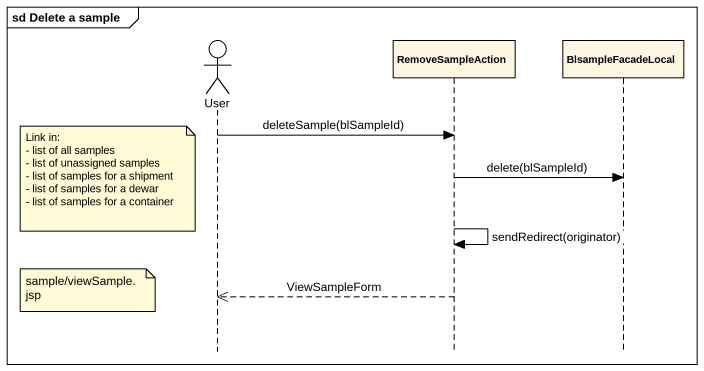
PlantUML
@startuml
mainframe sd Delete a sample
hide footbox
actor User
participant RemoveSampleAction
participant BlsampleFacadeLocal

User -> RemoveSampleAction : deleteSample(blSampleId)
RemoveSampleAction -> BlsampleFacadeLocal : delete(blSampleId)
note left of User
  Link in:
  - list of all samples
  - list of unassigned samples
  - list of samples for a shipment
  - list of samples for a dewar
  - list of samples for a container
end note
RemoveSampleAction -> RemoveSampleAction : sendRedirect(originator)
note left of User : sample/viewSample.jsp
RemoveSampleAction -->> User : ViewSampleForm
@enduml
